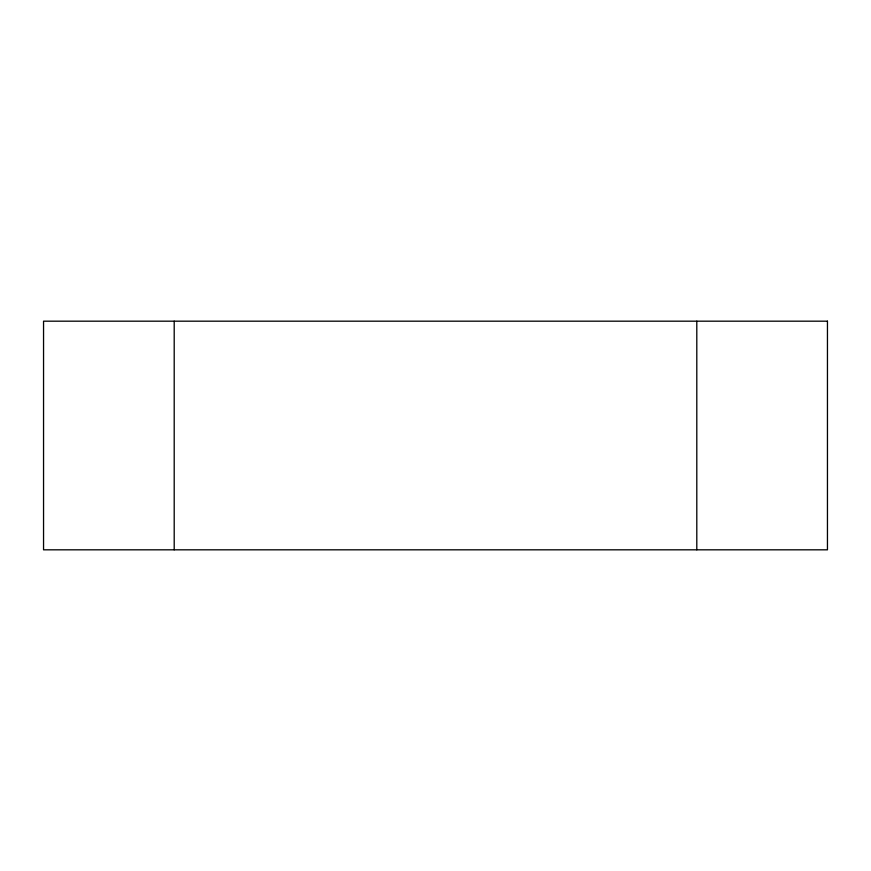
<?xml version="1.0" encoding="UTF-8"?>
<svg xmlns="http://www.w3.org/2000/svg" width="871" height="871" viewBox="0 0 871 871"><rect width="100%" height="100%" fill="white"/><g stroke="black" fill="none" stroke-linecap="round" stroke-linejoin="round"><path stroke-width="1.31" d="M696.8 321.181L696.8 549.819M174.2 321.181L174.2 549.819M827.45 321.181L43.55 321.181L43.55 549.819L827.45 549.819L827.45 321.181"/></g></svg>
